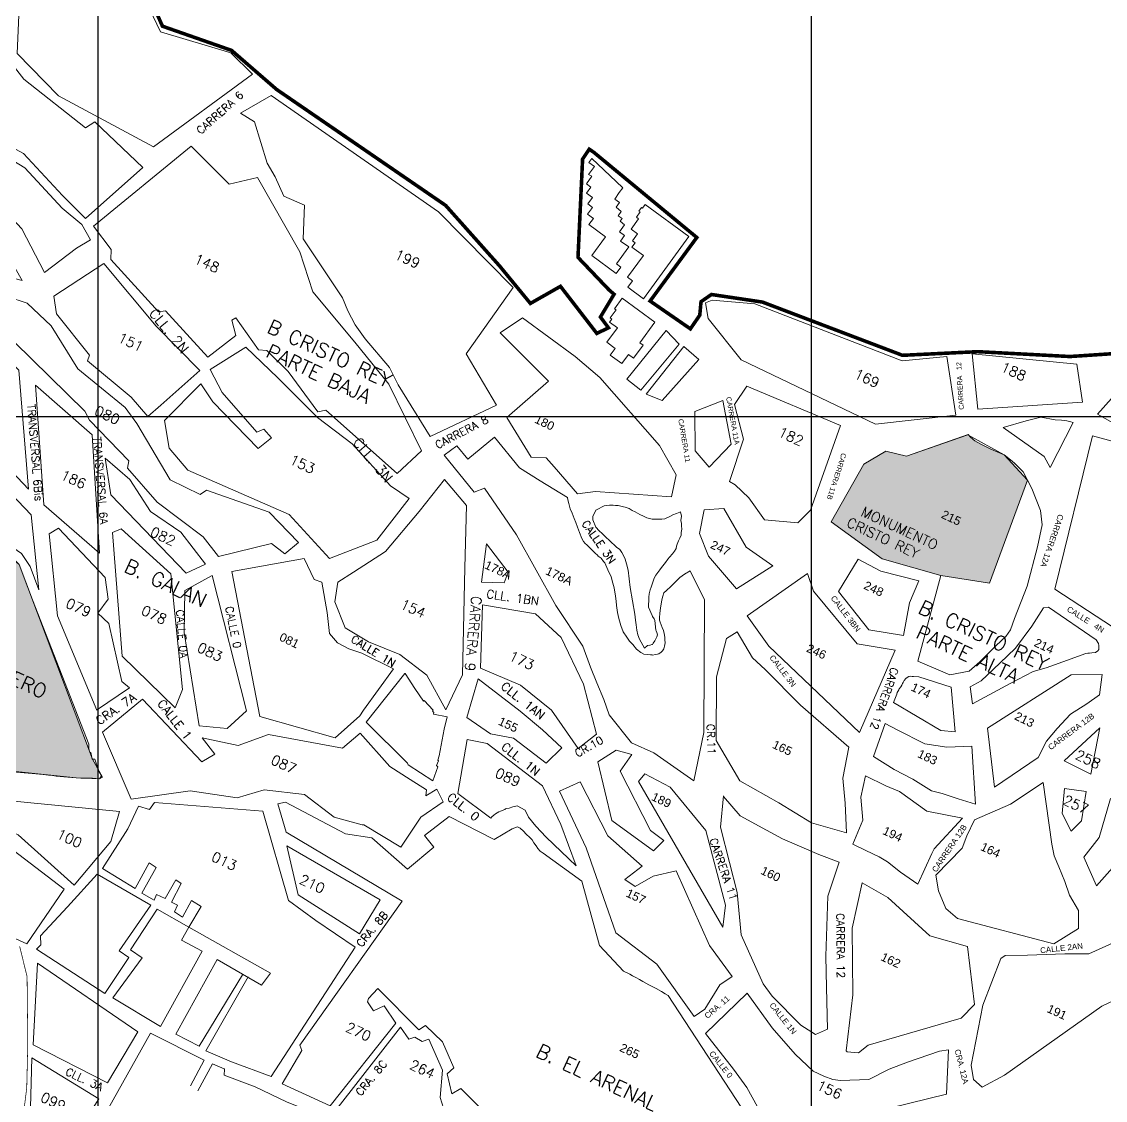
# Model space of a CAD drawing. Header units: millimetres. Extents: x 1479 to 6479, y -838 to 6662.
# Drawn here: x 4426 to 5185, y 4183 to 4939 of the extents above; entities that cross this region are included whole.
import ezdxf

# ---------------------------------------------------------------- set-up
doc = ezdxf.new("R2010")
doc.units = ezdxf.units.MM
doc.linetypes.add('ACAD_ISO05W100', pattern=[34, 24, -3, 0.5, -3, 0.5, -3])
for name, color, linetype in [('CANAL', 7, 'Continuous'), ('DIRECCION', 7, 'Continuous'), ('Leyenda', 7, 'Continuous'), ('Rejilla', 9, 'Continuous'), ('TEXTOBARRIOS', 7, 'Continuous'), ('TEXTOFINAL', 7, 'Continuous'), ('TEXTOMANZANA', 7, 'Continuous'), ('TEXTOSITIOS', 7, 'Continuous')]:
    doc.layers.add(name, color=color, linetype=linetype)
for name, color, linetype, lineweight in [('Institucional', 5, 'Continuous', 20), ('MANZANAS', 254, 'Continuous', 5), ('Residencial', 6, 'Continuous', 20)]:
    doc.layers.add(name, color=color, linetype=linetype, lineweight=lineweight)
doc.styles.add('60', font='romans.shx', dxfattribs={"height": 5.44})
doc.styles.add('80', font='romans.shx', dxfattribs={"height": 7.04})
doc.styles.get("Standard").update_dxf_attribs({"font": 'arial.ttf'})

# ---------------------------------------------------------------- blocks, each defined once
blk = doc.blocks.new('CARLOS')
at = {"layer": 'TEXTOFINAL', "style": '80'}
for s, p in [('169', (1158512.94, 1308549.46)), ('199', (1158185.66, 1308489.17))]:
    blk.add_text(s, height=7.049, dxfattribs=at).set_placement(p)

msp = doc.modelspace()

# ---------------------------------------------------------------- hatches: boundary and pattern name
at = {"layer": 'Leyenda', "transparency": 33554508}
h = msp.add_hatch(color=5, dxfattribs=at)
h.dxf.hatch_style = 1
h.paths.add_polyline_path([(5130.95, 4617.59), (5114.53, 4635.45), (5105.19, 4639.29), (5098.7, 4642.7), (5093.91, 4645.13), (5091, 4647.75), (5089.81, 4649.08), (5089.06, 4649.5), (5046.13, 4634.5), (5031.62, 4638.08), (5016.28, 4628.75), (4993.4, 4588.47), (5028.98, 4562.43), (5070.26, 4550.78), (5104.28, 4545.5)])
h.paths.add_polyline_path([(5066.94, 4589.22), (5082.34, 4582.05), (5087.56, 4593.26), (5072.16, 4600.42)], flags=24)
h.paths.add_polyline_path([(5004.03, 4583.3), (5062.48, 4556.04), (5066.92, 4565.56), (5008.47, 4592.82)], flags=24)
h.paths.add_polyline_path([(5012.46, 4591.61), (5071.83, 4563.93), (5076.26, 4573.45), (5016.9, 4601.13)], flags=24)
h = msp.add_hatch(color=5, dxfattribs=at)
h.dxf.hatch_style = 1
h.paths.add_polyline_path([(4424.08, 4558.49), (4404.3, 4575.92), (4402.34, 4573.24), (4389.68, 4582.51), (4335.81, 4514.33), (4378.21, 4480.83), (4382.97, 4454.23), (4366.43, 4441.47), (4369.19, 4423.48), (4374.25, 4415.73), (4376.66, 4411.36), (4403.62, 4415.24), (4464.22, 4409.11), (4469.86, 4408.83), (4475.67, 4408.75), (4479.2, 4408.42), (4479.2, 4415.36), (4475.48, 4422.11), (4475.29, 4422.1), (4475.05, 4423.26), (4473.64, 4427.01), (4473.63, 4427.01), (4473.61, 4427.08)])
h.paths.add_polyline_path([(4352.59, 4558.44), (4406.59, 4533.26), (4411.05, 4542.84), (4357.06, 4568.02)], flags=25)
h.paths.add_polyline_path([(4368.21, 4466.43), (4387.84, 4457.28), (4392.3, 4466.86), (4372.68, 4476.01)], flags=24)
h.paths.add_polyline_path([(4338.87, 4508.79), (4453.88, 4455.16), (4460.22, 4468.75), (4345.21, 4522.39)], flags=25)

# ---------------------------------------------------------------- linework, layer by layer
at = {"layer": 'CANAL', "linetype": 'ACAD_ISO05W100', "const_width": 0.5}
msp.add_lwpolyline([(4424.5, 4143.54), (4425.92, 4163.31), (4429.47, 4191.81), (4430.2, 4222.61), (4429.71, 4269.69), (4424.49, 4290.95)], dxfattribs=at)
at = {"layer": 'Institucional'}
for points in [[(5089.06, 4649.5), (5046.13, 4634.5), (5031.62, 4638.08), (5016.28, 4628.75), (4993.4, 4588.47), (5028.98, 4562.43), (5070.26, 4550.78), (5104.28, 4545.5), (5130.95, 4617.59), (5114.53, 4635.45), (5089.06, 4649.5)], [(4376.66, 4411.36), (4403.62, 4415.24), (4464.22, 4409.11), (4480.38, 4408.31), (4482.46, 4409.46), (4475.48, 4422.11), (4424.08, 4558.49), (4404.3, 4575.92), (4402.34, 4573.24), (4389.68, 4582.51), (4335.81, 4514.33), (4378.21, 4480.83), (4382.97, 4454.23), (4366.43, 4441.47), (4369.19, 4423.48), (4376.66, 4411.36)]]:
    msp.add_lwpolyline(points, dxfattribs=at)
at = {"layer": 'MANZANAS'}
for p, q in [((4516.17, 4230.15), (4553.75, 4211.16)), ((4554.99, 4217.77), (4572.92, 4209.98)), ((4554.99, 4217.77), (4572.92, 4209.98)), ((4553.75, 4211.16), (4544.19, 4193.08)), ((4559.59, 4208.57), (4549.37, 4189.54)), ((4567.96, 4204.96), (4559.59, 4208.57)), ((4572.92, 4209.98), (4600.76, 4199.71)), ((4572.92, 4209.98), (4600.76, 4199.71))]:
    msp.add_line(p, q, dxfattribs=at)
for points in [[(4397.78, 5113.23), (4355.05, 5091.34), (4320.35, 5063.17), (4347.22, 5030.24), (4352.67, 5028.04), (4395.66, 4980.71), (4410.33, 4965.91), (4423.94, 4943.51), (4422.64, 4916.59), (4451.61, 4886.98), (4518.39, 4851.16), (4587.62, 4902.18)], [(4397.78, 5113.23), (4460.11, 5031.88), (4507.68, 4964.72), (4523.14, 4931.95), (4572.56, 4917.09), (4587.62, 4902.18)], [(4426.04, 4793.59), (4426.04, 4793.89), (4409.78, 4811.06), (4389.89, 4833.52), (4365.52, 4871.77), (4346.94, 4900.09), (4342.48, 4912.08), (4341.88, 4924.6), (4387.74, 4861.16), (4428.2, 4836.43), (4454.22, 4808.21), (4468, 4796.89), (4474.1, 4786.11), (4464.24, 4780.23)], [(4464.24, 4780.23), (4441.83, 4763.09), (4426.04, 4793.89)], [(4799.18, 4626.96), (4793.48, 4633.24), (4783.11, 4633.79), (4766.08, 4661.57), (4795.15, 4686.98), (4761.39, 4720.98), (4776.97, 4731.49), (4813.98, 4704.42)], [(4799.18, 4626.96), (4815.58, 4607.99), (4828.06, 4609.67), (4881.37, 4606.03), (4884.77, 4621.32), (4872.91, 4641.98), (4831.11, 4689.62), (4813.98, 4704.42)], [(4772.63, 4579.32), (4750.3, 4611.93), (4743.14, 4609.35), (4722.14, 4635.21), (4730.96, 4641.69), (4738.63, 4632.34), (4757.44, 4647.8), (4774.9, 4626.3), (4789.36, 4617.18)], [(4709.83, 4481.02), (4690.86, 4495.49), (4669.05, 4504.29), (4652.6, 4514.16), (4645.44, 4532.28), (4647.43, 4546.1), (4658.5, 4553.14), (4680.83, 4567.68), (4704.44, 4595.65), (4722.2, 4618.09), (4737.61, 4599.89), (4736.5, 4556.14)], [(4772.63, 4579.32), (4800.2, 4529.7), (4819.24, 4501.36), (4824.71, 4486.58), (4829.12, 4475.7), (4833.86, 4463.96), (4837.62, 4453.21), (4853.39, 4433.59), (4868.99, 4426.62), (4897, 4407.01), (4904.09, 4440.87), (4904.63, 4533.85), (4894.52, 4554.05), (4890.57, 4551.77), (4887.14, 4549.43), (4884.44, 4546.74), (4880.89, 4543.02), (4877.83, 4540.33), (4875.97, 4538.68), (4875.38, 4536.26), (4874.71, 4533.7), (4874.21, 4530.71), (4873.76, 4528.22), (4873.28, 4524.14), (4872.91, 4521.44), (4872.95, 4519.62), (4873.35, 4518.17), (4874.05, 4516.23), (4874.83, 4514.43), (4875.76, 4512.19), (4876.24, 4510.17), (4876.67, 4507.63), (4876.71, 4505.82), (4876.92, 4503.57), (4876.54, 4501.23), (4875.92, 4499.54), (4875.51, 4498.66), (4875.02, 4497.99), (4874.24, 4497.1), (4872.59, 4495.89), (4871.65, 4495.8), (4869.84, 4495.39), (4868.39, 4494.99), (4867.73, 4495.12), (4866.57, 4495.31), (4862.04, 4495.64), (4859.97, 4496.97), (4856.93, 4499.29), (4854.23, 4502.36), (4851.84, 4504.92), (4850.03, 4507.56), (4847.53, 4511.43), (4845.82, 4515.83), (4844.53, 4520.74), (4843.48, 4525.01), (4842.85, 4529.79), (4842.63, 4532.77), (4842.11, 4536.25), (4841.09, 4542.12), (4840.28, 4545.37), (4839.01, 4549.92), (4836.85, 4554.89), (4834.61, 4559.71), (4833.64, 4560.71), (4831.99, 4562.92), (4829.99, 4564.4), (4829.46, 4565.19), (4827.9, 4566.46), (4824.46, 4569.87), (4822, 4572.28), (4820.88, 4573.34), (4819.69, 4574.62), (4818.54, 4576.78), (4816.91, 4580.96), (4815.43, 4584.7), (4814.41, 4587.88), (4813.1, 4590.83), (4811.77, 4594.51), (4810.46, 4597.46), (4809.35, 4601.21), (4808.77, 4603.82), (4808.44, 4605.41), (4789.36, 4617.18)], [(4356.82, 4608.66), (4393.01, 4580.07), (4401.69, 4573.72), (4404.3, 4575.92), (4416.15, 4566.73), (4424.08, 4558.49), (4433.58, 4533.75)], [(4356.82, 4608.66), (4393.01, 4580.07), (4401.69, 4573.72), (4404.3, 4575.92), (4416.15, 4566.73), (4424.08, 4558.49), (4433.58, 4533.75)], [(4478.39, 4456.42), (4501.57, 4472), (4496.14, 4476.53), (4486.96, 4517.18), (4479.41, 4524.5), (4486.46, 4534.15), (4484.41, 4549.33), (4451.73, 4584.09), (4445.27, 4579.92), (4451.14, 4522.65), (4478.54, 4456.36)], [(4686.59, 4485.45), (4664.28, 4496.45), (4655.23, 4499.43), (4647.17, 4503.75), (4641.75, 4510.25), (4640, 4524.93), (4636.34, 4546.26), (4630.89, 4548.1), (4623.96, 4562.86), (4573.26, 4553.54), (4592.77, 4452.08), (4645.74, 4437.1)], [(4709.83, 4481.02), (4723.24, 4456.6), (4734.79, 4481.18), (4736.5, 4556.14)], [(4433.58, 4533.75), (4472.88, 4432.52), (4473.1, 4429.29), (4473.63, 4427.01), (4474.31, 4426.88), (4475.29, 4422.1), (4476.57, 4422.14), (4477.1, 4422.17), (4480.34, 4413.31), (4481.92, 4410.43), (4480.38, 4408.31), (4475.67, 4408.75), (4467.36, 4408.86), (4461.09, 4409.35), (4455.55, 4409.77), (4450.18, 4410.3), (4446.4, 4410.83), (4444.82, 4410.91), (4440.89, 4411.32), (4433.37, 4412.07), (4419.41, 4413.31)], [(4433.58, 4533.75), (4472.88, 4432.52), (4473.1, 4429.29), (4473.63, 4427.01), (4474.31, 4426.88), (4475.29, 4422.1), (4476.57, 4422.14), (4477.1, 4422.17), (4480.34, 4413.31), (4481.92, 4410.43), (4480.38, 4408.31), (4475.67, 4408.75), (4467.36, 4408.86), (4461.09, 4409.35), (4455.55, 4409.77), (4450.18, 4410.3), (4446.4, 4410.83), (4444.82, 4410.91), (4440.89, 4411.32), (4433.37, 4412.07), (4419.41, 4413.31)], [(4645.74, 4437.1), (4663, 4452.36), (4665.45, 4456.42), (4686.59, 4485.45)], [(4664.48, 4376.15), (4645.01, 4381.51), (4624.19, 4397.39), (4595.79, 4400.64), (4576.96, 4395.07), (4543.93, 4399.95), (4502.62, 4394.13), (4482.64, 4440.94), (4510.67, 4464.13), (4552.18, 4420.19), (4561.39, 4425.59), (4552.35, 4437.03), (4577.73, 4431.6), (4598.92, 4439.48), (4650.82, 4429.89), (4663.11, 4440.31), (4684.05, 4417), (4698.17, 4407.82)], [(4664.48, 4376.15), (4645.01, 4381.51), (4624.19, 4397.39), (4595.79, 4400.64), (4576.96, 4395.07), (4543.93, 4399.95), (4502.62, 4394.13), (4482.64, 4440.94), (4510.67, 4464.13), (4552.18, 4420.19), (4561.39, 4425.59), (4552.35, 4437.03), (4577.73, 4431.6), (4598.92, 4439.48), (4650.82, 4429.89), (4663.11, 4440.31), (4684.05, 4417), (4698.17, 4407.82)], [(4664.48, 4376.15), (4665.69, 4376.19), (4691.77, 4360.53), (4705.74, 4381.46), (4721.35, 4392.1), (4716.9, 4401.01), (4709.16, 4396.38), (4709.71, 4400.61), (4698.17, 4407.82)], [(4664.48, 4376.15), (4665.69, 4376.19), (4691.77, 4360.53), (4705.74, 4381.46), (4721.35, 4392.1), (4716.9, 4401.01), (4709.16, 4396.38), (4709.71, 4400.61), (4698.17, 4407.82)], [(4664.48, 4376.15), (4665.69, 4376.19), (4691.77, 4360.53), (4705.74, 4381.46), (4721.35, 4392.1), (4716.9, 4401.01), (4709.16, 4396.38), (4709.71, 4400.61), (4698.17, 4407.82)], [(4580.71, 4270.86), (4580.71, 4270.86), (4550.36, 4221.05), (4534.01, 4229.42), (4562.9, 4281.76), (4594.09, 4263.77), (4600.37, 4272.16), (4543.14, 4304.44), (4551.71, 4318.87), (4544.97, 4323.06), (4538.67, 4311.26), (4533.01, 4315.02), (4535.23, 4319.78), (4530.9, 4321.8), (4537.59, 4335), (4533.99, 4337.47), (4526.56, 4324.35), (4520.5, 4327.17), (4518.68, 4323.28), (4510.21, 4328.28), (4520.18, 4346.27), (4515.29, 4349.34), (4505.42, 4331.57), (4482.55, 4345.43), (4500.37, 4373.24), (4507.86, 4389.16), (4515.58, 4386.8), (4519.11, 4391.62), (4594.85, 4385.6), (4613.04, 4323.09), (4632.12, 4308.95)], [(4580.71, 4270.86), (4580.71, 4270.86), (4550.36, 4221.05), (4534.01, 4229.42), (4562.9, 4281.76), (4594.09, 4263.77), (4600.37, 4272.16), (4543.14, 4304.44), (4551.71, 4318.87), (4544.97, 4323.06), (4538.67, 4311.26), (4533.01, 4315.02), (4535.23, 4319.78), (4530.9, 4321.8), (4537.59, 4335), (4533.99, 4337.47), (4526.56, 4324.35), (4520.5, 4327.17), (4518.68, 4323.28), (4510.21, 4328.28), (4520.18, 4346.27), (4515.29, 4349.34), (4505.42, 4331.57), (4482.55, 4345.43), (4500.37, 4373.24), (4507.86, 4389.16), (4515.58, 4386.8), (4519.11, 4391.62), (4594.85, 4385.6), (4613.04, 4323.09), (4632.12, 4308.95)], [(4755.54, 4169.45), (4733.82, 4191.33), (4727.51, 4187.46), (4724.25, 4201.57), (4728.88, 4205.68), (4720.93, 4223.97), (4709.07, 4235.46), (4704.19, 4232.36), (4675.45, 4261.48), (4669.07, 4254.42), (4668.33, 4252.07), (4672.49, 4245.63), (4679.97, 4249.3), (4688.21, 4236.99), (4642.18, 4179.19), (4608.45, 4194.66), (4622.29, 4217.99), (4620.81, 4221.74), (4692.64, 4322.58), (4611.22, 4370.85), (4605.49, 4390.79), (4610.77, 4392.08), (4652.96, 4369.76), (4671.23, 4366.94), (4696.31, 4344.93), (4714.71, 4360.36), (4708.32, 4368.57), (4725.6, 4382.02), (4757.16, 4365.76), (4769.71, 4373.35), (4773.54, 4374.6), (4775.24, 4373.63), (4777.69, 4371.58), (4779.63, 4369.59), (4782.16, 4367.32), (4783.66, 4365.54), (4784.88, 4363.53), (4786.53, 4361.32), (4787.67, 4359.53), (4789.32, 4357.68), (4791.47, 4356.13), (4818.45, 4336.64), (4831, 4291.4), (4847.82, 4273.63), (4852.17, 4271.41), (4854.16, 4270.29), (4856.3, 4269.11), (4858.88, 4267.72), (4861.25, 4266.25), (4865.6, 4264.02), (4870.61, 4261.31), (4874.31, 4259.22), (4876.97, 4257.61), (4878.96, 4256.5), (4934.11, 4172.22)], [(4917.87, 4395.96), (4929.49, 4382.42), (4947.94, 4372.32), (4959.15, 4366.34), (4984.54, 4355.32), (4998.94, 4350), (4990.94, 4326.09), (4989.66, 4283.94), (4990.05, 4262.19), (4990.63, 4232.82), (4982.21, 4229.05), (4972, 4235.64), (4951.91, 4256.02), (4945.58, 4264.74), (4930.24, 4299.07), (4927.4, 4328.61), (4922.15, 4349.58), (4915.71, 4374.52), (4917.86, 4396.32)], [(4600.76, 4199.71), (4659.73, 4290.42), (4632.12, 4308.95)], [(4600.76, 4199.71), (4659.73, 4290.42), (4632.12, 4308.95)], [(4554.99, 4217.77), (4584.64, 4269.51), (4584.64, 4269.51)], [(4554.99, 4217.77), (4584.64, 4269.51), (4584.64, 4269.51)], [(4529.08, 4079.79), (4511.44, 4090.94), (4497.61, 4095.27), (4458.52, 4127.1), (4516.17, 4230.15), (4516.32, 4230.08)], [(4567.96, 4204.96), (4568.09, 4204.9), (4567.76, 4200.74), (4589.63, 4192.46)], [(4529.08, 4079.79), (4578.76, 4047.64), (4659.96, 4063.96), (4690.15, 4064.7), (4704.26, 4065.26), (4731.48, 4056.62), (4749.16, 4045.26), (4755.29, 4050.29), (4740.43, 4074.15), (4714.13, 4104.64), (4696.03, 4121.22), (4662.63, 4152.71), (4650.48, 4164.34), (4643.78, 4164.61), (4642.72, 4169.24), (4611.61, 4181.87), (4589.63, 4192.46)]]:
    msp.add_lwpolyline(points, dxfattribs=at)
for points in [[(4470.67, 4801.03), (4510.72, 4836.77), (4477.09, 4868.73), (4470.63, 4864.57), (4427.53, 4898.64), (4411.11, 4919.66), (4415.51, 4942.06), (4414.59, 4947), (4399.67, 4963.17), (4385.73, 4980.68), (4364.3, 5006.39), (4345.12, 5029.6), (4337.74, 5015.43), (4337.32, 4999.61), (4337.2, 4977.89), (4336.36, 4953.1), (4351.77, 4923.02), (4385.74, 4874.15), (4394.19, 4866.05), (4413.39, 4853.99), (4427.22, 4846.6), (4454.5, 4817.25)], [(4301.08, 4836.68), (4359.79, 4805.17), (4378.59, 4782.68), (4381.48, 4769.27), (4426.28, 4757.61), (4381.65, 4835.95), (4365.15, 4857.18), (4355.81, 4863), (4357.54, 4866.69), (4353.15, 4870.37), (4356.02, 4875.32), (4338.45, 4898.14), (4335.38, 4906.95), (4331.21, 4913.41), (4308.45, 4860.03)], [(4712.26, 4648.3), (4689.77, 4684.41), (4683.77, 4696.57), (4666.71, 4716.63), (4659.68, 4726.59), (4654.55, 4736.37), (4650.82, 4745.32), (4623.31, 4786.83), (4624.26, 4810.32), (4609.73, 4816.6), (4603.48, 4830.14), (4598.07, 4839.7), (4589.18, 4868.7), (4579.25, 4874.8), (4600.83, 4887.35), (4718, 4805.76), (4770.39, 4752.75), (4737.46, 4706.12), (4758.64, 4670.28)], [(4476.27, 4795.7), (4488.72, 4779.25), (4488.31, 4772.24), (4521.76, 4735.68), (4526.78, 4736.39), (4556.48, 4703.74), (4575.95, 4719.08), (4573.2, 4729.72), (4576.01, 4731.47), (4591.89, 4708.9), (4597.66, 4708.53), (4612.77, 4693.89), (4633.46, 4665.47), (4639.12, 4666.78), (4689.19, 4622.24), (4706.23, 4638.17), (4683.33, 4684.9), (4659.54, 4714.42), (4629.92, 4749.54), (4620.83, 4777.74), (4591.23, 4829.77), (4571.43, 4825.21), (4544.64, 4851.8)], [(4844.73, 4819.2), (4841.63, 4814.7), (4845, 4812.23), (4842.62, 4809), (4846.18, 4805.99), (4844, 4803.01), (4846.72, 4801.02), (4845.29, 4799.08), (4848.53, 4796.7), (4844.92, 4791.79), (4848.54, 4789.13), (4845.69, 4785.25), (4851.38, 4781.07), (4842.74, 4769.3), (4845.97, 4766.92), (4842.65, 4762.4), (4825.45, 4775.03), (4835.13, 4788.22), (4823.49, 4796.77), (4826.62, 4801.04), (4822.48, 4804.08), (4826, 4808.86), (4822.63, 4811.33), (4825.96, 4815.86), (4821.88, 4818.85), (4824.86, 4823.04), (4821.75, 4825.32), (4825.65, 4830.62), (4823.26, 4831.98), (4827.34, 4837.54), (4823.46, 4840.39), (4825.46, 4843.1), (4842.61, 4826.92), (4847.26, 4822.52), (4844.73, 4819.2)], [(4863.01, 4810.75), (4893.65, 4788.4), (4861.73, 4744.83), (4850.82, 4752.84), (4854.13, 4757.25), (4850.59, 4759.84), (4861.72, 4775), (4853.64, 4780.93), (4855.81, 4784), (4853.99, 4785.34), (4857.55, 4790.19), (4853.01, 4793.53), (4858.35, 4800.8), (4856.83, 4801.91), (4859.4, 4805.62), (4858.49, 4806.29), (4860.35, 4808.82), (4861.16, 4808.22), (4863.01, 4810.75)], [(4448.52, 4746.64), (4483.41, 4769.5), (4520.11, 4725.66), (4550.72, 4694.56), (4523.38, 4670.14), (4514.45, 4662.27), (4502.66, 4675.9), (4472.11, 4701.39), (4473.4, 4705.28), (4450.21, 4734.15)], [(4600.94, 4573.3), (4610.31, 4566.03), (4619.97, 4573.91), (4599.3, 4595.12), (4555.57, 4610.6), (4550.91, 4607.57), (4529.93, 4617.77), (4506.55, 4657.34), (4498.46, 4668.51), (4465.25, 4695.61), (4446.69, 4725.91), (4429.74, 4741.6), (4386.85, 4755.78), (4383.4, 4750.74), (4470.28, 4666.08), (4473.36, 4659.59), (4500.92, 4631.19), (4500.1, 4626), (4520.97, 4602.17), (4553.02, 4577.96), (4563.8, 4564.09)], [(4846.74, 4745.14), (4869.72, 4728.27), (4859.17, 4713.89), (4861.42, 4712.23), (4854.69, 4703.07), (4851.17, 4705.66), (4846.51, 4699.31), (4838.47, 4705.21), (4841.99, 4710), (4836.07, 4714.35), (4843.42, 4724.36), (4837.92, 4728.4), (4839.48, 4730.51), (4838.35, 4731.34), (4842.49, 4736.98), (4841.36, 4737.81), (4846.74, 4745.14)], [(4930.17, 4701.87), (5024.31, 4656.96), (5080.65, 4663.21), (5074.46, 4704.38), (5043.01, 4701.35), (4939.89, 4741.32), (4909.98, 4743.86), (4905.3, 4741.92), (4907.02, 4731.05)], [(4394.97, 4648.86), (4430.63, 4611.26), (4423.97, 4694.82), (4390.8, 4728.91), (4382.57, 4719.09)], [(4877.6, 4722.58), (4886.65, 4712.92), (4859.98, 4680.79), (4849.97, 4688.47), (4877.6, 4722.58)], [(4551.39, 4685.25), (4526.05, 4659.35), (4529.23, 4640.05), (4542.38, 4624.7), (4613.35, 4593.57), (4641.7, 4562.64), (4674.87, 4575.69), (4697.57, 4604.81), (4684.44, 4613.67), (4657.51, 4643.03), (4633.27, 4661.6), (4605.36, 4689.27), (4582.94, 4710.94), (4558.01, 4695.11), (4566.5, 4679.06), (4590.76, 4651.31), (4595.67, 4653.33), (4601, 4647.41), (4591.7, 4639.9), (4559.81, 4672.49)], [(4889.94, 4711.25), (4900.58, 4702.22), (4874.9, 4673.4), (4863.68, 4678), (4889.94, 4711.25)], [(5096.12, 4667.44), (5169.45, 4672.36), (5165.44, 4699.04), (5092.03, 4706.19)], [(4441.41, 4600.45), (4480.41, 4566.5), (4475.37, 4649.3), (4435.54, 4684.17)], [(4934.27, 4683.42), (4999.95, 4656), (4978.86, 4596.56), (4970.05, 4587.76), (4946.63, 4589.95), (4935.62, 4605.17), (4925.93, 4614.39), (4921.94, 4616.62), (4931.76, 4646.33), (4925.62, 4670.77)], [(5199.54, 4685.9), (5180.07, 4663.97), (5203.18, 4650.78), (5221.96, 4668.56), (5229.31, 4665.46), (5218.44, 4643.08), (5250.18, 4628.36), (5265.91, 4648.46)], [(4897.79, 4665.87), (4917.33, 4673.4), (4923.26, 4642.77), (4907.86, 4626.83), (4897.97, 4638.3)], [(5113.84, 4654.64), (5129.88, 4659.32), (5140.23, 4661.83), (5150.32, 4659.97), (5154.69, 4659.71), (5158.57, 4659.15), (5161.35, 4658.56), (5162.96, 4658.17), (5146.85, 4626.56), (5142.58, 4634.31)], [(4993.4, 4588.47), (5028.98, 4562.43), (5070.26, 4550.78), (5053.98, 4490.87), (5076.57, 4481.17), (5090.04, 4483.83), (5097.6, 4490.34), (5109.03, 4501.68), (5115.65, 4508.1), (5118.88, 4512.68), (5121.89, 4520.61), (5130.79, 4543.38), (5137.82, 4570.98), (5141.23, 4586.27), (5140.1, 4596.5), (5133.97, 4611.77), (5127.93, 4623.41), (5121.81, 4629.51), (5118.98, 4631.92), (5114.53, 4635.45), (5105.19, 4639.29), (5098.7, 4642.7), (5093.91, 4645.13), (5091, 4647.75), (5089.36, 4649.6), (5046.13, 4634.5), (5031.62, 4638.08), (5016.28, 4628.75)], [(5176.37, 4648.82), (5196.23, 4643.27), (5202.11, 4629.37), (5239.79, 4615.81), (5233.42, 4576.23), (5233.98, 4553.33), (5202, 4507.44), (5150.06, 4541.16)], [(4380.69, 4647.64), (4432.46, 4593.31), (4438, 4540.69), (4431.89, 4557.23), (4425.9, 4566.33), (4399.11, 4584.48), (4399.33, 4587.62), (4358.71, 4615.84)], [(4541.18, 4552.39), (4554.81, 4558.77), (4537.4, 4581.15), (4516.1, 4595.64), (4501.76, 4618.03), (4484.53, 4633.13), (4488.3, 4607.42)], [(4862.45, 4499.94), (4858.87, 4506.11), (4857.7, 4509.35), (4857.19, 4512.47), (4856.59, 4516.16), (4856.21, 4519.57), (4855.67, 4523.78), (4852.37, 4542.39), (4850.9, 4554.58), (4849.92, 4558.99), (4848.89, 4562.17), (4847.81, 4564.83), (4846.52, 4567.06), (4845.09, 4568.99), (4842.86, 4570.75), (4837.87, 4575.43), (4835.33, 4577.7), (4832.72, 4580.18), (4830.71, 4582.02), (4828.24, 4584.8), (4826.15, 4589.91), (4826.31, 4592.17), (4828.39, 4596.59), (4830.33, 4597.65), (4832.77, 4599.02), (4834.14, 4599.64), (4836.02, 4599.83), (4837.91, 4600.02), (4839.37, 4600.06), (4840.53, 4600.23), (4842.21, 4599.98), (4843.96, 4599.88), (4847.84, 4598.95), (4849.01, 4598.76), (4850.25, 4598.36), (4851.73, 4597.67), (4853.87, 4596.48), (4855.86, 4595.37), (4859.18, 4593.63), (4861.68, 4592.45), (4864.04, 4591.35), (4867.92, 4590.42), (4870.91, 4590.28), (4874.55, 4590.37), (4876.8, 4590.57), (4880.11, 4592.25), (4882.41, 4593.32), (4884.79, 4594.18), (4887.24, 4595.19), (4887.74, 4595.49), (4888.33, 4592.52), (4887.96, 4589.46), (4888.38, 4587.29), (4888.35, 4585.69), (4888.63, 4583.22), (4888.25, 4580.88), (4888.08, 4578.99), (4887.33, 4577), (4886.28, 4575.16), (4885.32, 4572.74), (4884.92, 4571.49), (4884.6, 4569.66), (4883.55, 4567.82), (4881.99, 4566.03), (4879.94, 4563.58), (4878.74, 4562.17), (4877.19, 4560.02), (4875.36, 4557.65), (4874.29, 4556.53), (4873.1, 4554.76), (4870.5, 4551.13), (4869.31, 4548.99), (4867.54, 4544.07), (4867.07, 4542.68), (4866.53, 4540.78), (4865.73, 4537.92), (4865.42, 4535.73), (4865.4, 4533.4), (4865.34, 4530.2), (4865.3, 4528.6), (4867.85, 4522.91), (4868.16, 4522.05), (4869.22, 4520.47), (4869.76, 4519.32), (4870.51, 4512.5), (4870.66, 4512.07), (4871.05, 4510.99), (4871.46, 4509.18), (4870.99, 4507.79), (4870.16, 4506.02), (4869.67, 4504.99), (4868.55, 4503.36), (4867.99, 4502.55), (4867.55, 4502.39), (4866.47, 4502), (4866.26, 4501.92), (4864.52, 4501.66)], [(4904.38, 4596.84), (4917.97, 4597.83), (4933.63, 4570.72), (4952.3, 4557.64), (4926.93, 4541.53), (4907.29, 4564.4), (4901.08, 4580.25)], [(4496.42, 4494.39), (4533.59, 4458.06), (4538.74, 4470.94), (4530.39, 4552.05), (4495.67, 4583.63), (4489.69, 4580.86)], [(4748.1, 4546.25), (4764.2, 4545.69), (4766.79, 4553.1), (4751.73, 4573.11)], [(4998.54, 4539.71), (5019.66, 4512.73), (5043.92, 4508.89), (5048.31, 4531.62), (5054.63, 4546.98), (5028.18, 4553.82), (5012.32, 4562.17)], [(4550.24, 4445.57), (4569.85, 4443.57), (4583.48, 4456.08), (4559.39, 4550.87), (4540.31, 4540.2), (4539.72, 4510.97)], [(4934.39, 4522.58), (4949.55, 4501.27), (5013.21, 4440.85), (5038.14, 4498.49), (5011.61, 4502.86), (4980.99, 4539.87), (4976.68, 4552.13)], [(4815.86, 4429.47), (4797.21, 4456.37), (4775.59, 4473.88), (4747.42, 4485.85), (4749.01, 4530.19), (4786.15, 4523.9), (4803.95, 4507.46), (4819.69, 4474.74), (4828.71, 4439.61)], [(5090.75, 4472.71), (5098.36, 4477.05), (5111.52, 4489.37), (5122.55, 4499.83), (5133.96, 4515.31), (5142.01, 4528.24), (5145.64, 4528.69), (5179.04, 4505.64), (5180.77, 4503.21), (5180.96, 4501.69), (5180.93, 4499.73), (5180.8, 4499.07), (5180.1, 4497.96), (5178.67, 4496.83), (5175.91, 4496.69), (5174.39, 4496.51), (5173.23, 4496.34), (5171.85, 4496.08), (5155.62, 4490.23), (5143.93, 4486.02), (5134.82, 4483.47), (5118.72, 4475.22), (5092.36, 4460.82)], [(4927.46, 4511.28), (4919.86, 4506.58), (4912.88, 4479.86), (4912.6, 4435.26), (4929.17, 4407), (4956.57, 4391.45), (4979.48, 4377.46), (5004.11, 4370.57), (5003.08, 4391.35), (5001.41, 4408.84), (5005.68, 4430.55), (4971.9, 4460.06), (4947.11, 4484.99), (4938.18, 4493.13)], [(4694.43, 4482.12), (4667.3, 4448.14), (4696.26, 4419.41), (4696.73, 4418.22), (4714.03, 4406.94), (4717.55, 4416.82), (4716.62, 4417.57), (4718.01, 4420.86), (4717.51, 4421.29), (4718.47, 4424.37), (4720.61, 4435.72), (4722.11, 4443.02), (4724.1, 4451.87), (4714.6, 4453.73), (4714.82, 4454.71), (4713.87, 4455.68), (4714.23, 4456.36), (4708.03, 4463.15), (4707.47, 4462.68), (4701.49, 4471.54), (4694.62, 4482.15)], [(4694.43, 4482.12), (4667.3, 4448.14), (4696.26, 4419.41), (4696.73, 4418.22), (4714.03, 4406.94), (4717.55, 4416.82), (4716.62, 4417.57), (4718.01, 4420.86), (4717.51, 4421.29), (4718.47, 4424.37), (4720.61, 4435.72), (4722.11, 4443.02), (4724.1, 4451.87), (4714.6, 4453.73), (4714.82, 4454.71), (4713.87, 4455.68), (4714.23, 4456.36), (4708.03, 4463.15), (4707.47, 4462.68), (4701.49, 4471.54), (4694.62, 4482.15)], [(5107.78, 4402.57), (5138.35, 4423.25), (5144.32, 4434.81), (5151.82, 4443.51), (5161.04, 4453.55), (5172.58, 4460.89), (5181.45, 4467.15), (5183.13, 4481.45), (5161.44, 4481.21), (5102.9, 4443.84)], [(4737.86, 4451.35), (4745.92, 4478.47), (4775.38, 4455.83), (4790.93, 4442.61), (4804.41, 4429.99), (4793.62, 4419.25), (4770.61, 4436.88), (4754.53, 4439.76)], [(5036.93, 4461.87), (5070.11, 4442.16), (5080.32, 4441.32), (5077.51, 4472.46), (5054.76, 4479.91), (5051.04, 4480.04), (5050.17, 4480.09), (5048.78, 4480.2), (5047.62, 4480.02), (5046.62, 4479.42), (5045.69, 4478.6), (5044.56, 4477.33), (5043.72, 4475.93), (5043.3, 4475.04), (5042.75, 4473.87), (5042.05, 4472.76), (5041.07, 4471.43), (5040.72, 4470.69), (5039.95, 4469.43), (5039.67, 4468.85), (5039.34, 4467.75)], [(5022.88, 4423.91), (5037.52, 4414.89), (5050.5, 4408.08), (5063.58, 4399.96), (5071.13, 4398.03), (5082.36, 4394.38), (5094.46, 4390.67), (5091.93, 4431.2), (5074.33, 4430.48), (5059.06, 4432.8), (5039.45, 4442.72), (5031.04, 4447.03)], [(5156.53, 4421), (5175.26, 4411.49), (5181.58, 4444.09)], [(4731.54, 4398.09), (4738.17, 4435.94), (4752.07, 4433), (4790.88, 4403.47), (4803.78, 4376.22), (4814.47, 4347.31), (4793.52, 4367.38), (4786.34, 4375.06), (4781.08, 4381.48), (4778.71, 4386.37), (4773.32, 4389.44), (4770.28, 4388.71), (4767.68, 4387.77), (4765.79, 4387.58), (4765.07, 4387.2), (4764.57, 4386.9), (4761.47, 4385.66), (4760.32, 4385.12), (4758.1, 4383.83), (4756.95, 4382.93), (4755.52, 4381.8), (4754.68, 4380.76)], [(4868.88, 4357.88), (4875.9, 4365.18), (4866.78, 4372.16), (4845.51, 4413.76), (4853.67, 4425.38), (4842.52, 4428.45), (4829.7, 4420.28), (4839.67, 4379.13)], [(4897.16, 4241.66), (4904.67, 4246.94), (4915.32, 4263.86), (4923.98, 4269.67), (4908.01, 4291.54), (4884.73, 4343.79), (4868.44, 4340.11), (4855.88, 4332.9), (4848.78, 4337.67), (4860.92, 4347.06), (4836.74, 4368.29), (4817.38, 4406.3), (4802.91, 4399.62), (4821.66, 4359.92), (4842.27, 4300.48), (4871.13, 4278.49)], [(4917.45, 4304.36), (4919.32, 4319.83), (4905.36, 4372.01), (4880.51, 4402.54), (4862.81, 4411.92), (4858.28, 4406.5)], [(5008.45, 4362.6), (5017.52, 4358.16), (5026.88, 4353.59), (5032.79, 4350.1), (5041.99, 4342.9), (5054, 4334.4), (5063.94, 4355.95), (5065.47, 4359.19), (5085.31, 4380.77), (5060.44, 4385.62), (5041.25, 4399.48), (5031.61, 4403.47), (5017.39, 4410.32), (5014.19, 4395.48), (5015.39, 4379.28)], [(5066.57, 4340.89), (5068.52, 4329.73), (5073.71, 4317.42), (5081.89, 4310.34), (5149.44, 4292.65), (5166.72, 4303.4), (5166.77, 4316.13), (5160.32, 4326.88), (5157.09, 4336.48), (5152.91, 4346.71), (5149.52, 4354.41), (5147.93, 4362.52), (5141.99, 4405.73), (5119, 4390.47), (5093.78, 4379.67), (5088.46, 4368.34), (5085.11, 4359.67)], [(5156.87, 4401.44), (5171.98, 4399.55), (5168.71, 4378.81), (5161.61, 4371.73), (5155.12, 4383.94)], [(4429.47, 4292.6), (4416.77, 4298.55), (4401.04, 4314.93), (4330.79, 4361.01), (4352.67, 4394.12), (4372.96, 4393.96), (4455.81, 4330.98)], [(4462.74, 4333.85), (4423.48, 4369.18), (4405.33, 4377.33), (4391.12, 4391.56), (4408.28, 4393.94), (4494.59, 4385.49), (4488.47, 4364.42)], [(5170.43, 4353.39), (5179.3, 4333.24), (5199.63, 4356.22), (5211.92, 4362.48), (5208.18, 4375.19), (5217.8, 4383.8), (5203.52, 4393.19), (5189.07, 4394.59), (5181.23, 4367.19)], [(4662.7, 4299.8), (4619.81, 4327.12), (4611.75, 4361.26), (4677.26, 4323.51)], [(4436.41, 4288.98), (4484.25, 4257.92), (4500.96, 4283.01), (4494.24, 4287.82), (4516.54, 4319.81), (4478.75, 4341.45), (4458.08, 4318.58), (4439.18, 4298.3), (4439.41, 4291.89)], [(4436.41, 4288.98), (4484.25, 4257.92), (4500.96, 4283.01), (4494.24, 4287.82), (4516.54, 4319.81), (4478.75, 4341.45), (4458.08, 4318.58), (4439.18, 4298.3), (4439.41, 4291.89)], [(5004.56, 4216.94), (5012.52, 4216.26), (5019.15, 4221.59), (5084.35, 4240.57), (5093.72, 4250.18), (5088.85, 4290.73), (5062.39, 4298.3), (5033.11, 4325.16), (5015.1, 4335.41), (5007.95, 4303.73), (5008.38, 4256.82), (5003.82, 4217.65)], [(4489.9, 4254.76), (4523.28, 4234.73), (4552.38, 4287.46), (4537.83, 4295.33), (4543.14, 4304.44), (4520.97, 4316.88), (4502.21, 4288.51), (4510.37, 4282.86)], [(4489.9, 4254.76), (4523.28, 4234.73), (4552.38, 4287.46), (4537.83, 4295.33), (4543.14, 4304.44), (4520.97, 4316.88), (4502.21, 4288.51), (4510.37, 4282.86)], [(5193.16, 4294.22), (5173.86, 4285.68), (5157.12, 4285.63), (5131, 4284.77), (5115.36, 4284.39), (5112.13, 4282.49), (5099.62, 4249.74), (5091.5, 4207.57), (5093.06, 4197.5), (5099.08, 4192.33), (5114.89, 4200.72), (5182.92, 4249.09), (5191.41, 4253.01), (5197.83, 4255.56)], [(4433.91, 4221.95), (4486.02, 4195.17), (4507.32, 4230.89), (4437.02, 4279.15)], [(5074.24, 4187.29), (5022.79, 4174.61), (4981.06, 4157.73), (4956.36, 4164.47), (4941.68, 4178.37), (4934.21, 4191.94), (4924.94, 4204.73), (4905.24, 4229.79), (4934.39, 4258.14), (4951.95, 4233.91), (4967.99, 4215.24), (4980.66, 4203.55), (4988.1, 4199.88), (4994.56, 4197.56), (4999.82, 4196.89), (5019.6, 4197.66), (5033.98, 4204.93), (5046.82, 4209.68), (5069.34, 4217.43), (5075.58, 4218.46)], [(4723.7, 4126.56), (4711.82, 4118.48), (4681.48, 4149.97), (4689.51, 4166.68), (4693.8, 4167), (4698.32, 4175.47), (4694.97, 4178.67), (4682.56, 4168.32), (4682.49, 4165.12), (4674.16, 4154.66), (4647.81, 4178.17), (4691.48, 4234.38), (4697.37, 4225.87), (4701.48, 4227.35), (4706.65, 4224.2), (4711.2, 4225.84), (4720.83, 4204.25), (4719.34, 4185.01), (4730.9, 4147.61), (4750.97, 4119.15), (4748.09, 4114.93)], [(4431.13, 4142.83), (4433.04, 4212.82), (4480.02, 4183.95), (4448.14, 4133.41)]]:
    msp.add_lwpolyline(points, close=True, dxfattribs=at)
at = {"layer": 'MANZANAS', "const_width": 0.01}
for points in [[(4667.3, 4448.14), (4663.11, 4440.31)], [(4667.3, 4448.14), (4663.11, 4440.31)], [(4714.03, 4406.94), (4716.9, 4401.01)], [(4714.03, 4406.94), (4716.9, 4401.01)]]:
    msp.add_lwpolyline(points, dxfattribs=at)
at = {"layer": 'Rejilla'}
for p, q in [((4479.2, 6662.15), (4479.2, -337.85)), ((4479.2, 6662.15), (4479.2, -837.85)), ((4979.2, 6662.15), (4979.2, -337.85)), ((4979.2, 6662.15), (4979.2, -837.85)), ((1479.2, 4662.15), (5979.2, 4662.15)), ((1479.2, 4662.15), (6479.2, 4662.15))]:
    msp.add_line(p, q, dxfattribs=at)
at = {"layer": 'Residencial'}
msp.add_lwpolyline([(5204.26, 4707.19, 2.5, 2.5, 0), (5160.65, 4704.3, 2.5, 2.5, 0), (5096.02, 4707.7, 2.5, 2.5, 0), (5043.26, 4705.15, 2.5, 2.5, 0), (4945.14, 4742.46, 2.5, 2.5, 0), (4909.37, 4747.77, 2.5, 2.5, 0), (4902.08, 4742.72, 2.5, 2.5, 0), (4901.2, 4733.28, 2.5, 2.5, 0), (4894.62, 4723.69, 2.5, 2.5, 0), (4866.38, 4743.19, 2.5, 2.5, 0), (4899.12, 4787.73, 2.5, 2.5, 0), (4826.93, 4847.42, 2.5, 2.5, 0), (4826.93, 4847.42, 2.5, 2.5, 0), (4823.73, 4849.62, 2.5, 2.5, 0), (4819.07, 4842.65, 2.5, 2.5, 0), (4815.84, 4773.79, 2.5, 2.5, 0), (4837.61, 4750.98, 2.5, 2.5, 0), (4841.12, 4747.94, 2.5, 2.5, 0), (4831.57, 4731.99, 2.5, 2.5, 0), (4837.2, 4724.43, 2.5, 2.5, 0), (4829.03, 4720.5, 2.5, 2.5, 0), (4803.56, 4753.49, 2.5, 2.5, 0), (4782.47, 4741.51, 2.5, 2.5, 0), (4760.9, 4767.75, 2.5, 2.5, 0), (4723.11, 4810.17, 2.5, 2.5, 0), (4604.63, 4891.45, 2.5, 2.5, 0), (4573.03, 4918.85, 2.5, 2.5, 0), (4524.59, 4935.81, 2.5, 2.5, 0), (4510.87, 4966.83, 2.5, 2.5, 0)], format="xyseb", dxfattribs=at)

# ---------------------------------------------------------------- block references
at = {"rotation": 335}
msp.add_blockref('CARLOS', (-1597977.48, -691650.18), dxfattribs=at)

# ---------------------------------------------------------------- texts
at = {"layer": 'DIRECCION'}
for s, height, rotation, style, p in [('CARRERA 6', 5.447, 41.74311, '60', (4551.42, 4859.61)), ('CLL. 2N', 7.049, 309.51354, '80', (4514.63, 4734.36)), ('TRANSVERSAL 6Bis', 5.4466, 274.59772, '60', (4429.88, 4670.72)), ('CARRERA 8', 5.447, 27.72932, '60', (4717.54, 4639.39)), ('TRANSVERSAL 6A', 5.4466, 274.59772, '60', (4475.99, 4647.92)), ('CLL. 3N', 7.049, 309.51354, '80', (4657.59, 4643.88)), ('CALLE 3N', 5.447, 305.29129, '60', (4818.1, 4587.15)), ('CARRERA 9', 7.049, 264.74554, '80', (4741.33, 4536.74)), ('CLL. 1BN', 6, 351.73929, '80', (4751.36, 4535.13)), ('CALLE 0', 5.447, 281.71093, '60', (4568.52, 4528.63)), ('CALLE 0A', 5.447, 274.59772, '60', (4534.15, 4526.72)), ('CALLE 1N', 5.447, 328.39862, '60', (4656.07, 4504.74)), ('CARRERA 12', 5.447, 250.71828, '60', (5035.53, 4487.04)), ('CLL. 1AN', 6, 321.52475, '80', (4761.24, 4472.1)), ('CRA. 7A', 6, 34.57035, '80', (4480.47, 4445.75)), ('CALLE 1', 6, 307.7389, '80', (4520.68, 4461)), ('CR.11', 5.447, 271.9919, '60', (4906.1, 4446.72)), ('CR.10', 5.447, 29.43824, '60', (4815.54, 4423.29)), ('CLL. 1N', 6, 321.52475, '80', (4761.49, 4429.7)), ('CLL. 0', 6, 321.52475, '80', (4723.46, 4394.38)), ('CARRERA 11', 5.447, 288.8926, '60', (4907.86, 4365.71)), ('CRA. 8B', 5.447, 50.23986, '60', (4664.16, 4289.8)), ('CARRERA 12', 5.447, 270.48651, '60', (4997.02, 4314.14)), ('CRA. 8C', 5.447, 50.23986, '60', (4663.56, 4185.52)), ('CLL. 3A', 5.447, 335, '60', (4456.09, 4201.13))]:
    msp.add_text(s, height=height, rotation=rotation, dxfattribs=dict(at, style=style)).set_placement(p)
at = {"layer": 'DIRECCION', "attachment_point": 1}
for s, insert, char_height, width, rotation in [('CARRERA   12}', (5082.9, 4666.89), 3.5, 42.3714, 93.46029), ('CARRERA 11A', (4923.06, 4676.32), 3.5, 42.3714, 280.33462), ('CARRERA 11', (4889.54, 4660.81), 3.5, 42.3714, 279.59488), ('CARRERA 11B', (5004.03, 4635.9), 3.5, 42.3714, 252.12231), ('CARRERA 12A', (5156.36, 4592.84), 4, 46.8925, 250.97487), ('CALLE 3BN}', (4995.9, 4537.26), 4, 49.0573, 307.54833), ('CALLE   4N', (5160.21, 4529.54), 4, 46.8925, 327.79564), ('CALLE 3N', (4952.97, 4495.63), 4, 49.0573, 307.54833), ('CARRERA 12B', (5144.83, 4431.45), 4, 42.606, 36.80577), ('CARRERA 12B', (5063.64, 4344.69), 4, 42.606, 55.92898), ('CALLE 2AN', (5139.56, 4289.99), 4, 37.591, 6.36722), ('CRA. 11', (4904, 4242.97), 4, 37.591, 40.80578), ('CALLE 1N', (4952.93, 4252.01), 4, 37.591, 308.41583), ('CALLE 0', (4910.68, 4218.15), 4, 37.591, 308.41583), ('CRA. 12A', (5083.64, 4219.2), 4, 37.591, 284.20223)]:
    msp.add_mtext(s, dxfattribs=dict(at, insert=insert, char_height=char_height, width=width, rotation=rotation))
at = {"layer": 'TEXTOBARRIOS'}
for s, style, p in [('B CRISTO REY', '80', (4597.08, 4721.62)), ('PARTE BAJA', '80', (4596.1, 4704.37)), ('B. GALAN', '80', (4496.92, 4553.96)), ('B. CRISTO REY', '80', (5053.53, 4525)), ('B. HUMILLADERO', '60', (4340.47, 4510.8)), ('PARTE ALTA', '80', (5051.75, 4507.46)), ('B. EL ARENAL', '80', (4785.55, 4213.96))]:
    msp.add_text(s, height=10, rotation=335, dxfattribs=dict(at, style=style)).set_placement(p)
at = {"layer": 'TEXTOMANZANA', "style": '80'}
for s, p in [('148', (4546.06, 4770.29)), ('151', (4492.64, 4715.02)), ('188', (5111.47, 4694.47)), ('080', (4476.2, 4663.89)), ('182', (4955.44, 4648.87)), ('153', (4612.95, 4629.52)), ('186', (4452.5, 4618.82)), ('082', (4515.26, 4578.91)), ('079', (4456.09, 4528.96)), ('078', (4509.01, 4523.87)), ('154', (4690.6, 4528.28)), ('154', (4690.6, 4528.28)), ('083', (4548.22, 4497.85)), ('173', (4766.67, 4491.92)), ('173', (4766.67, 4491.92)), ('087', (4599.85, 4419.16)), ('087', (4599.85, 4419.16)), ('258', (5163.62, 4422.63)), ('089', (4757.01, 4410.01)), ('089', (4757.01, 4410.01)), ('257', (5155.1, 4390.97)), ('100', (4449.66, 4367.15)), ('013', (4558.21, 4351.28)), ('210', (4619.85, 4335.33)), ('270', (4652.28, 4231.69)), ('264', (4697.12, 4205.44)), ('156', (4982.31, 4191.06)), ('099', (4438.38, 4182.72))]:
    msp.add_text(s, height=7.049, rotation=335, dxfattribs=at).set_placement(p)
at = {"layer": 'TEXTOMANZANA', "char_height": 6, "attachment_point": 1}
for s, insert, width, rotation in [('180}', (4787.43, 4663.64), 66.8377, 334.52995), ('215}', (5072.45, 4596.91), 32.9402, 335.04319), ('247}', (4910.62, 4575.76), 54.6648, 334.83411), ('178A}', (4752.33, 4561.55), 109.687, 334.84589), ('178A}', (4795.06, 4557.4), 109.687, 334.84589), ('248}', (5018.08, 4547.21), 50.7556, 335), ('081}', (4608.53, 4511.02), 48.7123, 334.31653), ('214}', (5137.5, 4507.04), 52.5107, 335.00383), (' 246}', (4975.76, 4504.12), 53.9859, 335.52033), ('174}', (5051.21, 4475.93), 41.391, 334.66471), ('155}', (4761.92, 4452.01), 58.6277, 334.77429), (' 213}', (5121.78, 4456.71), 43.1472, 333.61624), ('165}', (4954.05, 4435.68), 62.4225, 334.99964), ('183}', (5055.79, 4429.18), 48.1244, 335), (' 189}', (4867.19, 4400.09), 52.5007, 334.80485), ('194}', (5031.34, 4375.27), 29.0475, 335), ('164}', (5099.98, 4364.07), 29.0475, 334.84843), ('160}', (4945.92, 4347.35), 51.2739, 334.55572), ('157}', (4851.45, 4331.55), 57.1933, 334.57667), ('162}', (5030.04, 4286.86), 67.9813, 334.86528), ('191}', (5146.5, 4250.52), 51.4813, 335.19561), ('265}', (4847, 4223.25), 109.9323, 335)]:
    msp.add_mtext(s, dxfattribs=dict(at, insert=insert, width=width, rotation=rotation))
at = {"layer": 'TEXTOSITIOS', "style": '80'}
for s, p in [('MONUMENTO', (5013.58, 4593.02)), (' CRISTO REY', (4999.1, 4587.53))]:
    msp.add_text(s, height=7, rotation=335, dxfattribs=at).set_placement(p)

doc.saveas('drawing.dxf')
